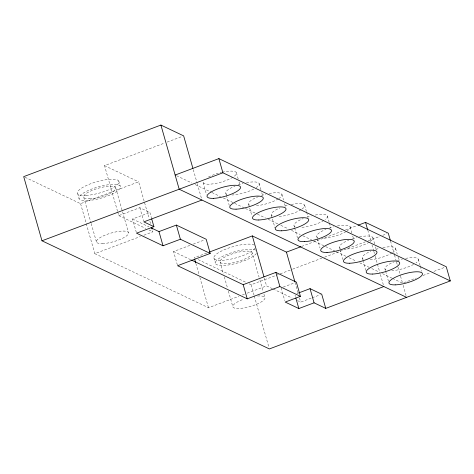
<?xml version="1.0" encoding="UTF-8"?>
<svg xmlns="http://www.w3.org/2000/svg" width="474" height="474" viewBox="0 0 474 474"><rect width="100%" height="100%" fill="white"/><g stroke="black" fill="none" stroke-linecap="round" stroke-linejoin="round"><path stroke-width="0.36" stroke-dasharray="2.37 1.78" d="M117.558 211.38L104.523 165.622L164.383 143.118M167.138 142.087L182.277 136.393M25.021 177.264L80.562 203.678L138.645 181.844L149.073 218.455M117.759 212.085L118.761 215.605L139.806 207.695L149.885 212.488L151.496 218.159M136.352 232.479L132.513 219.018L149.885 212.488M80.562 203.678L94.8 253.661L140.434 236.508M143.895 235.211L152.883 231.827L152.077 229.013M177.371 264.996L173.537 251.534L189.861 245.402M193.262 244.122L204.146 240.028M206.682 253.063L194.233 257.743L195.561 258.371M301.577 246.444L342.175 231.188M345.611 229.89L356.62 225.754M249.111 283.837L251.096 284.779L279.506 274.102M280.199 273.842L291.984 269.416M292.671 269.155L321.781 258.212M324.554 257.169L365.436 241.805M368.209 240.762L379.988 236.33M382.761 235.294L386.92 233.729M94.8 253.661L208.471 307.727L238.902 296.291M242.356 294.988L244.43 294.212M247.197 293.169L266.56 285.893L272.461 288.702M283.227 287.102L295 282.682M296.884 293.602L298.964 292.819M297.399 300.557L300.676 302.122L311.536 298.039M312.218 297.779L320.365 294.721M392.513 278.422L402.545 283.191L416.208 278.054M423.039 275.489L430.552 272.663M433.965 271.383L444.896 267.271M176.488 175.682L191.869 183M195.211 184.587L211.268 192.225M211.931 192.539L220.629 196.674M223.301 197.948L234.002 203.038M234.671 203.358L244.708 208.127M245.372 208.447L256.742 213.851M257.412 214.171L265.44 217.987M268.112 219.261L278.143 224.03M280.821 225.304L288.18 228.8M291.522 230.394L300.214 234.529M302.892 235.797L311.584 239.933M314.262 241.207L324.963 246.296M325.632 246.61L335.663 251.386M336.333 251.7L346.364 256.475M349.042 257.743L356.395 261.245M359.742 262.833L369.104 267.289M371.776 268.562L379.804 272.378M382.477 273.652L391.844 278.102M104.523 165.622L138.645 181.844M132.513 219.018L149.061 226.886M118.761 215.605L145.666 228.397M148.943 229.955L152.883 231.827M273.119 289.016L292.15 298.063M198.203 259.628L246.468 282.581M173.537 251.534L190.785 259.74M418.329 259.242L420.142 265.618M420.343 266.329L421.759 271.288M395.589 248.429L397.2 254.1M398.012 256.932L399.019 260.475M390.511 240.952L394.321 254.325M394.522 255.03L396.329 261.37M396.531 262.069L397.733 266.293M397.929 266.998L400.34 275.447M400.536 276.152L402.545 283.191M403.149 285.318L406.177 295.948M385.001 269.078L385.403 270.494M385.605 271.205L388.431 281.123M372.848 237.616L374.667 243.992M375.473 246.824L376.48 250.367M367.771 230.139L370.982 241.402M371.983 244.922L373.589 250.55M373.79 251.256L374.993 255.48M375.189 256.185L379.603 271.673M380.409 274.505L383.436 285.129M362.26 258.265L362.663 259.681M362.865 260.386L365.691 270.31M350.108 226.803L351.927 233.178M352.733 236.011L353.539 238.849M339.52 247.446L339.923 248.868M340.125 249.573L342.951 259.491M327.368 215.984L329.187 222.365M329.389 223.07L330.799 228.03M316.78 236.633L317.183 238.049M317.384 238.76L320.009 247.973M304.634 205.171L306.447 211.546M306.648 212.257L308.064 217.216M294.04 225.82L294.443 227.236M294.65 227.947L297.471 237.865M281.894 194.358L283.505 200.028M284.513 203.571L285.526 207.108M295.065 282.409L298.27 293.673M299.473 297.897L300.676 302.122M295.012 295.089L295.415 296.505M271.3 215.006L274.938 227.757M259.154 183.545L260.967 189.92M261.778 192.752L262.786 196.295M281.147 287.884L284.785 300.64M248.566 204.193L251.795 215.528M236.413 172.732L238.226 179.107M239.038 181.939L239.844 184.771M264.35 278.149L266.56 285.893M252.186 252.897A16.691 4.485 -15.9 0 1 228.889 263.443A16.691 4.485 -15.9 0 1 227.271 255.818A16.691 4.485 -15.9 0 1 252.186 252.897L259.077 277.089M259.888 279.933L263.129 291.32M263.941 294.164L264.954 297.725M225.825 193.374L226.228 194.796M226.43 195.501L229.256 205.42M251.096 284.779L254.105 295.355M254.307 296.06L268.971 347.525M203.085 182.561L206.516 194.607M220.043 261.873L223.491 273.972M224.303 276.822L227.544 288.204M228.355 291.054L232.817 306.708M193.279 169.668L197.089 183.047M197.285 183.752L201.521 198.618M213.869 257.897L215.338 263.046M195.839 263.372L199.05 274.636M199.85 277.45L208.471 307.727M149.873 221.269L150.679 224.084M139.806 207.695L143.64 221.157M118.743 180.985L120.212 186.14M115.697 187.787L128.466 232.621M83.702 197.225L91.002 222.845M91.204 223.556L96.471 242.06M77.718 193.724L79.188 198.879M254.905 248.269A21.555 5.795 -15.9 0 1 223.687 260.22A21.555 5.795 -15.9 0 1 221.441 251.06A21.555 5.795 -15.9 0 1 254.1 244.999M257.578 296.019A16.691 4.485 -15.9 0 1 260.131 302.59A16.691 4.485 -15.9 0 1 235.134 308.248A16.691 4.485 -15.9 0 1 243.826 299.13M256.369 253.418A21.555 5.795 -15.9 0 1 225.156 265.369A21.555 5.795 -15.9 0 1 222.904 256.215A21.555 5.795 -15.9 0 1 255.569 250.154M246.433 182.715A17.384 4.675 -15.9 0 1 256.244 187.621M253.791 189.073A17.384 4.675 -15.9 0 1 232.023 194.998M226.874 194.328A17.384 4.675 -15.9 0 1 235.039 186.075M238.161 184.913A17.384 4.675 -15.9 0 1 243.132 183.45M269.173 193.528A17.384 4.675 -15.9 0 1 278.985 198.434M278.327 198.855A17.384 4.675 -15.9 0 1 254.763 205.811M249.614 205.141A17.384 4.675 -15.9 0 1 258.443 196.627M261.512 195.525A17.384 4.675 -15.9 0 1 265.873 194.263M291.196 204.484A17.384 4.675 -15.9 0 1 301.719 209.247M301.067 209.674A17.384 4.675 -15.9 0 1 278.078 216.6M272.354 215.96A17.384 4.675 -15.9 0 1 279.867 207.973M284.868 206.137A17.384 4.675 -15.9 0 1 288.607 205.076M315.364 215.024A17.384 4.675 -15.9 0 1 325.063 219.634M323.807 220.487A17.384 4.675 -15.9 0 1 300.243 227.437M295.095 226.773A17.384 4.675 -15.9 0 1 303.259 218.514M306.992 217.151A17.384 4.675 -15.9 0 1 311.347 215.889M337.393 225.968A17.384 4.675 -15.9 0 1 347.199 230.874M345.984 231.644A17.384 4.675 -15.9 0 1 322.978 238.256M317.829 237.587A17.384 4.675 -15.9 0 1 325.999 229.333M329.116 228.172A17.384 4.675 -15.9 0 1 333.459 226.868M359.416 236.929A17.384 4.675 -15.9 0 1 369.939 241.693M369.287 242.113A17.384 4.675 -15.9 0 1 345.718 249.069M340.569 248.4A17.384 4.675 -15.9 0 1 348.74 240.146M352.466 238.783A17.384 4.675 -15.9 0 1 356.827 237.521M382.868 247.6A17.384 4.675 -15.9 0 1 392.679 252.506M392.028 252.926A17.384 4.675 -15.9 0 1 369.039 259.859M363.309 259.213A17.384 4.675 -15.9 0 1 370.828 251.232M375.823 249.395A17.384 4.675 -15.9 0 1 379.567 248.335M222.265 172.192A17.384 4.675 -15.9 0 1 234.103 176.381M232.853 177.229A17.384 4.675 -15.9 0 1 213.033 183.853A17.384 4.675 -15.9 0 1 203.168 181.275M208.447 177.033A17.384 4.675 -15.9 0 1 221.642 172.335M405.608 258.413A17.384 4.675 -15.9 0 1 416.018 262.892M413.601 264.427A17.384 4.675 -15.9 0 1 391.773 270.672M386.049 270.032A17.384 4.675 -15.9 0 1 394.214 261.772M397.336 260.617A17.384 4.675 -15.9 0 1 402.308 259.148M86.126 195.424A21.555 5.795 -15.9 0 0 118.927 182.508A21.555 5.795 -15.9 0 0 89.645 184.137A21.555 5.795 -15.9 0 0 86.126 195.424M102.425 243.612A16.691 4.485 -15.9 0 0 128.383 233.854A16.691 4.485 -15.9 0 0 106.603 234.547A16.691 4.485 -15.9 0 0 102.425 243.612M89.651 198.784A16.691 4.485 -15.9 0 0 115.615 189.025A16.691 4.485 -15.9 0 0 93.828 189.719A16.691 4.485 -15.9 0 0 89.651 198.784M87.589 200.573A21.555 5.795 -15.9 0 0 120.39 187.663A21.555 5.795 -15.9 0 0 91.115 189.292A21.555 5.795 -15.9 0 0 87.589 200.573"/><path stroke-width="0.71" d="M192.877 168.264L183.651 135.878L160.911 125.065L23.7 176.636L41.973 240.792L269.368 348.935L450.3 280.928L446.265 266.761L218.869 158.612L175.149 175.048M41.973 240.792L222.904 172.785L450.3 280.928M201.924 200.034L143.841 221.868L153.92 226.661L151.698 218.864M153.92 226.661L136.553 233.19L163.02 245.775L180.393 239.246L210.219 253.436L206.184 239.263L176.352 225.079L158.986 231.602L151.046 227.828M209.449 252.02L252.322 235.91L286.438 252.132L300.889 246.705M210.219 253.436L177.572 265.707L247.232 298.839L279.885 286.563L300.421 296.333L296.38 282.16L275.85 272.396L243.198 284.667L191.449 260.054M357.994 225.239L365.567 222.395L388.307 233.208L390.309 240.247M298.964 292.819L310.043 288.654L321.722 294.212L325.756 308.378L383.839 286.545M300.421 296.333L285.188 302.057L298.845 308.55L314.078 302.827L325.756 308.378M406.579 297.364L179.184 189.221L160.911 125.065M365.567 222.395L367.569 229.434M310.043 288.654L314.078 302.827M286.438 252.132L294.864 281.704M295.817 297.921L298.845 308.55M275.85 272.396L279.885 286.563M252.322 235.91L263.953 276.739M218.869 158.612L222.904 172.785M243.198 284.667L247.232 298.839M194.636 259.148L195.638 262.667M176.352 225.079L180.393 239.246M158.986 231.602L163.02 245.775M151.68 227.609L152.077 229.013M236.058 209.164A17.384 4.675 -15.9 0 0 263.106 199.003A17.384 4.675 -15.9 0 0 240.413 199.726A17.384 4.675 -15.9 0 0 236.058 209.164M258.798 219.983A17.384 4.675 -15.9 0 0 285.84 209.816A17.384 4.675 -15.9 0 0 263.153 210.539A17.384 4.675 -15.9 0 0 258.798 219.983M281.538 230.797A17.384 4.675 -15.9 0 0 308.58 220.629A17.384 4.675 -15.9 0 0 285.893 221.352A17.384 4.675 -15.9 0 0 281.538 230.797M304.278 241.61A17.384 4.675 -15.9 0 0 331.32 231.442A17.384 4.675 -15.9 0 0 308.627 232.165A17.384 4.675 -15.9 0 0 304.278 241.61M327.019 252.423A17.384 4.675 -15.9 0 0 354.06 242.261A17.384 4.675 -15.9 0 0 331.367 242.978A17.384 4.675 -15.9 0 0 327.019 252.423M349.759 263.236A17.384 4.675 -15.9 0 0 376.8 253.075A17.384 4.675 -15.9 0 0 354.108 253.797A17.384 4.675 -15.9 0 0 349.759 263.236M372.493 274.055A17.384 4.675 -15.9 0 0 399.541 263.888A17.384 4.675 -15.9 0 0 376.848 264.611A17.384 4.675 -15.9 0 0 372.493 274.055M213.318 198.351A17.384 4.675 -15.9 0 0 240.365 188.19A17.384 4.675 -15.9 0 0 217.673 188.907A17.384 4.675 -15.9 0 0 213.318 198.351M395.233 284.868A17.384 4.675 -15.9 0 0 422.281 274.701A17.384 4.675 -15.9 0 0 399.588 275.424A17.384 4.675 -15.9 0 0 395.233 284.868"/></g></svg>
